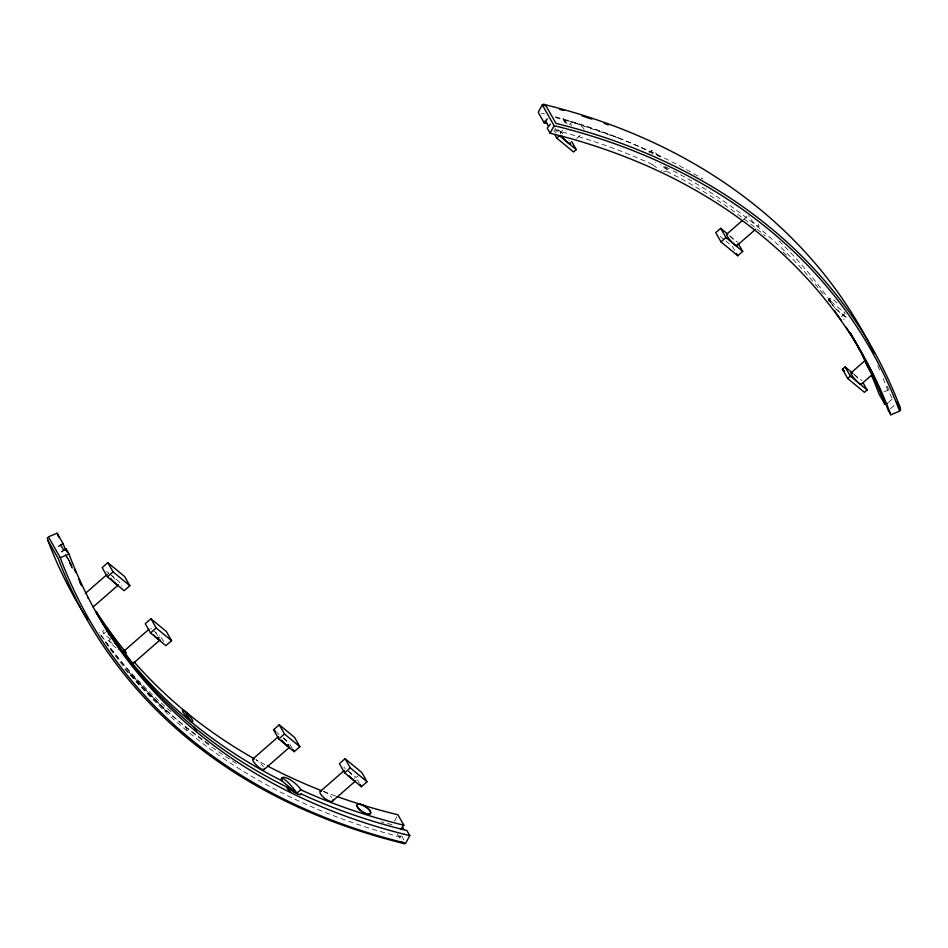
<?xml version="1.0" encoding="UTF-8"?>
<svg xmlns="http://www.w3.org/2000/svg" width="948" height="948" viewBox="0 0 948 948"><rect width="100%" height="100%" fill="white"/><g stroke="black" fill="none" stroke-linecap="round" stroke-linejoin="round"><path stroke-width="0.71" stroke-dasharray="4.74 3.56" d="M69.903 562.685L69.465 561.702L69.903 562.235M394.569 821.039L397.259 816.038M830.258 298.253L828.374 299.852L828.836 301.097M69.453 561.726L70.614 565.055M555.279 116.794L564.427 119.377A771.127 565.802 -29.6 0 1 662.427 157.937M560.315 132.341L562.531 130.409M569.191 124.579L571.419 122.648M576.633 138.42L582.984 132.862M110.418 639.201L103.735 633.691L105.453 632.186M651.975 154.121L652.283 153.849A12.431 2.275 48.8 0 1 652.864 150.957A12.431 2.275 48.8 0 1 660.851 158.02M115.988 647.851A12.431 2.275 48.8 0 1 108.7 640.599L110.181 639.308M554.272 129.888A771.127 565.802 -29.6 0 1 652.793 164.668L655.578 162.238M663.6 166.03L667.842 169.526L666.112 171.043A771.127 565.802 -29.6 0 1 765.226 235.898M743.362 219.628L747.771 215.753M829.986 302.163L830.863 301.405A12.431 2.275 48.8 0 1 837.771 303.798M835.389 308.704L846.422 317.082L843.637 319.523M841.279 316.916L845.024 313.646M358.06 775.855L356.164 777.514L343.863 767.347M888.466 402.45L892.447 398.966A796.13 584.146 -29.6 0 0 891.464 396.394M105.358 642.14A796.202 584.193 -29.6 0 0 188.237 731.927A796.13 584.146 -29.6 0 0 400.708 837.084L404.701 833.576M890.492 408.635L894.474 405.151M649.131 152.901L651.679 150.696M883.998 391.88L887.731 390.315L892.613 398.895M828.398 299.829L830.424 302.151M541.355 113.144L544.472 113.926M618.404 137.97L564.427 119.377L567.058 124.01M661.894 170.628L661.289 170.367M830.863 301.405L845.343 313.373M729.652 235.697L737.485 242.167M720.207 236.348L724.687 240.045M725.801 240.97L732.508 246.516L735.138 251.125M557.602 129.319L563.183 133.929M854.065 374.282L861.886 380.752M553.786 130.741L556.026 132.59M106.626 571.324L108.854 573.173M109.98 574.097L118.927 581.48L121.545 586.089M152.972 630.1L159.572 635.539M276.863 732.472L279.067 734.285M283.464 737.911L288.95 742.462M108.7 640.599L113.997 644.984M652.805 164.691L653.113 164.952A12.834 3.946 39.4 0 0 659.073 169.313M830.673 302.483L832.937 305.777M70.306 562.899L71.112 564.333M70.116 563.053L70.946 564.522M563.385 118.512L566.679 124.307M562.911 118.938L566.193 124.721M554.9 127.696L557.519 132.305M401.561 835.792L404.346 840.698M399.772 835.401L400.72 837.06M397.307 833.908L399.949 838.553M357.467 779.813L359.434 783.273M290.266 744.761L292.233 748.221M161.326 637.601L163.945 642.211M185.192 726.63L188.214 731.951M68.197 558.609L70.176 562.093M66.787 556.417L72.048 565.683M65.092 554.402L71.005 564.818M71.918 566.347L72.273 567.023M72.261 568.362L71.349 566.549M72.297 567.959L71.266 566.394M71.124 566.086L70.899 565.648A771.127 565.802 -29.6 0 1 66.716 556.571M71.005 565.364L69.299 561.844L69.536 562.685M66.656 556.417L69.856 563.42M108.119 573.516A7.679 1.41 48.8 0 1 108.89 573.528M111.983 575.898A7.679 1.41 48.8 0 1 117.173 582.06M150.59 628.477A7.679 1.398 48.8 0 1 151.585 629.081M155.223 632.435A7.679 1.398 48.8 0 1 157.724 635.409M283.393 738.03A7.679 1.398 48.8 0 1 287.848 743.137M348.734 771.471A7.679 1.398 48.9 0 1 354.647 778.521M236.396 763.555A796.13 584.146 -29.6 0 1 185.216 726.606A796.202 584.193 -29.6 0 1 99.185 632.197M392.034 824.618A782.645 574.251 -29.6 0 1 381.214 821.857M208.702 743.789A782.645 574.251 -29.6 0 1 124.579 668.719M170.996 711.628A780.157 572.426 -29.6 0 1 99.504 633.347M335.782 796.059A771.127 565.802 -29.6 0 1 323.766 791.544M264.883 764.598A771.127 565.802 -29.6 0 1 255.924 759.692A7.762 2.086 42.9 0 1 263.343 766.719M323.422 791.355A7.987 2.737 37.2 0 1 331.776 797.588M103.735 633.691A12.431 2.275 48.8 0 1 104.185 630.728M887.257 386.239A796.13 584.146 -29.6 0 1 888.857 390.043M555.658 117.623A796.202 584.193 -29.6 0 1 702.966 179.125M854.456 374.733A7.679 1.398 48.8 0 1 859.386 380.278M758.21 223.977A7.667 1.458 48.4 0 1 755.746 224.593A7.667 1.458 48.4 0 1 748.707 215.658M730.055 236.147A7.679 1.398 48.8 0 1 734.984 241.704M584.11 129.295A7.383 2.797 34.2 0 0 581.539 126.38A8.366 3.259 33.6 0 0 571.206 122.873L570.803 123.678A7.288 2.832 33.2 0 0 571.608 125.788M560.612 134.071A7.679 1.398 48.8 0 1 564.546 135.315M568.883 140.47A7.679 1.398 48.8 0 1 569.227 140.968M877.682 365.703A780.157 572.426 -29.6 0 1 880.479 372.102M883.18 378.56A780.157 572.426 -29.6 0 1 887.755 390.303M779.019 240.911A771.127 565.802 -29.6 0 1 834.915 308.041M783.048 251.919A771.127 565.802 -29.6 0 1 788.831 257.501M667.842 169.526A12.431 2.275 48.8 0 1 660.768 164.632M665.994 171.114A12.762 3.792 39.3 0 1 663.576 171.138M665.496 166.919A771.127 565.802 -29.6 0 1 669.359 168.874M673.187 170.865A771.127 565.802 -29.6 0 1 823.101 293.975M846.422 317.082A12.431 2.275 48.8 0 1 835.816 308.325M166.564 711.664L129.07 672.393L166.564 711.664"/><path stroke-width="1.42" d="M865.808 362.598L865.003 360.596L872.196 374.685L871.769 374.152M356.91 805.302L357.017 805.03A8.354 3.176 33.8 0 1 367.575 808.312L368.654 809.284A7.288 2.832 33.2 0 1 370.68 812.851L370.324 813.692A8.366 3.259 33.6 0 1 359.932 810.161A7.383 2.797 34.2 0 1 356.898 805.29M545.74 105.714A780.157 572.426 -29.6 0 0 542.256 104.861L538.227 112.362L544.152 122.79L547.28 123.56M544.152 122.79L547.316 118.867M550.338 124.188L547.174 128.11L550.077 133.218A771.127 565.802 -29.6 0 1 890.859 414.809L899.581 411.159A780.157 572.426 -29.6 0 0 554.118 125.681M550.077 133.218L554.106 125.705L542.268 104.849M400.684 829.133L403.848 825.21L397.923 814.782A771.127 565.802 -29.6 0 1 337.132 796.545M300.196 794.886L301.251 793.962A771.127 565.79 -29.6 0 0 406.87 830.519L409.773 835.638L405.732 843.151A780.157 572.426 -29.6 0 1 60.245 557.697L48.419 536.841L57.141 533.191L63.066 543.619L65.59 550.184M58.539 546.415L63.066 543.619M61.561 551.736L66.087 548.939L68.991 554.047A771.127 565.802 -29.6 0 0 409.773 835.638M556.784 138.124L559.486 135.765L576.254 149.63L573.564 151.988L556.784 138.124L554.829 134.663M107.823 562.662L102.147 567.627L107.385 576.846L124.164 590.699L129.84 585.734L124.603 576.514L107.823 562.662L113.061 571.869L129.84 585.734M85.356 593.448L107.148 574.381M107.385 576.846L113.061 571.869M93.117 606.993L118.204 585.058M106.674 631.119L107.657 630.266A771.127 565.79 -29.6 0 1 96.044 612.005M111.449 638.205L112.077 637.649A771.127 565.79 -29.6 0 1 96.317 612.669M150.957 618.771L145.281 623.737L150.519 632.956L165.9 645.671L171.576 640.706L166.338 631.486L150.957 618.771L156.195 627.991L171.576 640.706M294.046 792.09A12.762 3.958 40.3 0 1 288.322 787.835L287.991 787.646A771.127 565.79 -29.6 0 1 119.958 648.799L119.294 649.368A12.431 2.275 48.8 0 1 119.045 649.451M124.354 650.79L148.836 629.365M150.519 632.956L156.195 627.991M157.238 638.514L158.624 637.305L159.146 637.743L157.771 638.952M133.147 663.446L159.963 640.007M727.412 233.848L720.705 228.302L715.74 232.651L720.978 241.882L737.757 255.735L742.722 251.386L738.136 243.316M726.796 234.109L742.248 220.588M720.978 241.882L725.955 237.533L720.705 228.302M736.762 245.745L755.532 229.333M273.569 729.747L279.245 724.782L294.638 737.485L299.864 746.704L294.188 751.669L278.807 738.966L273.569 729.747L275.773 731.56M252.879 758.981L278.582 736.489M278.807 738.966L284.483 734.001L279.245 724.782M286.936 745.685L288.322 744.476L288.844 744.915L287.469 746.112M264.006 769.598L289.661 747.166A7.679 1.398 48.8 0 1 281.757 740.056M290.799 792.018A12.431 2.275 48.8 0 1 287.28 788.167L287.967 787.634M296.795 793.203A12.431 2.275 48.8 0 0 285.561 780.192A12.431 2.275 48.8 0 0 282.314 781.247L296.795 793.203L300.706 789.779A771.127 565.79 -29.6 0 0 403.848 825.21M345.072 758.684L339.396 763.65L344.622 772.869L361.401 786.733L367.077 781.768L361.84 772.549L345.072 758.684L350.31 767.904L367.077 781.768M320.4 791.367L344.373 770.392M344.622 772.869L350.31 767.904M332.511 801.107L355.429 781.069M863.201 383.051L867.136 389.972L864.434 392.33L847.666 378.477L842.428 369.246L845.118 366.888L852.951 373.358M851.185 372.694L864.991 360.631M847.666 378.477L850.356 376.119L845.118 366.888M861.151 384.331L872.207 374.65M60.269 557.685L68.991 554.047M871.437 375.124A771.127 565.802 -29.6 0 1 879.009 393.953L884.934 404.381L887.47 403.327M297.518 793.843L294.081 792.196M725.955 237.533L742.722 251.386M842.428 369.246L844.656 371.095M850.356 376.119L867.136 389.972M284.483 734.001L299.864 746.704M114.874 642.886L118.216 645.647A12.431 2.275 48.8 0 0 108.333 633.809M287.28 788.167L289.401 789.909M841.35 320.365L839.644 318.054M839.418 317.734L838.98 317.106M871.591 373.856L870.833 372.552M896.962 402.059L897.614 403.22M898.277 404.381L900.256 407.865A782.645 574.251 -29.6 0 0 555.966 123.382L545.408 104.801A782.645 574.251 -29.6 0 1 874.127 353.154M890.859 414.809L887.956 409.702A771.127 565.802 -29.6 0 0 846.054 327.096M736.442 253.436L737.757 255.735M571.668 141.548L576.254 149.63M545.325 120.609L548.347 125.93M402.675 827.391L403.884 829.512M401.928 842.037L402.592 843.199A782.645 574.251 -29.6 0 1 58.302 558.716L47.744 540.135A782.645 574.251 -29.6 0 0 87.808 619.755M360.086 784.423L361.401 786.733M292.885 749.37L294.188 751.669M185.038 711.403L190.868 721.665M193.89 726.986L196.793 732.093M60.53 544.673L63.552 549.994M87.572 597.323L87.915 597.951M870.537 372.019L869.909 370.822M869.565 370.182L868.866 368.831M868.51 368.132L867.823 366.757M867.657 366.426L866.934 364.968M866.721 364.506L865.986 362.966M58.646 537.137L57.141 533.191M118.109 585.082A7.679 1.41 48.8 0 1 110.762 578.481M159.821 640.054A7.679 1.398 48.8 0 1 153.422 634.603M355.583 780.571A7.679 1.398 48.9 0 1 348.935 775.654M321.123 790.514A771.127 565.802 -29.6 0 1 267.478 765.972M253.4 758.27A771.127 565.802 -29.6 0 1 134.059 661.846M125.266 651.466A771.127 565.802 -29.6 0 1 96.139 611.306M282.504 781.081A771.127 565.79 -29.6 0 1 118.417 645.493M81.552 585.757A771.127 565.79 -29.6 0 1 79.987 582.629M81.078 584.004A771.127 565.79 -29.6 0 1 78.909 579.441M75.769 572.545A771.127 565.79 -29.6 0 1 74.228 569.061M67.462 552.542A771.127 565.79 -29.6 0 1 66.099 548.951M282.243 780.939A12.715 4.041 39.1 0 1 287.967 778.569A12.715 4.041 39.1 0 1 301.014 789.921M47.945 539.981A2.536 2.536 37.3 0 1 47.601 537.563M404.618 843.827A2.536 2.287 51.1 0 1 402.758 843.033M183.106 712.173A7.667 1.446 49 0 1 185.097 711.379A7.667 1.446 49 0 1 192.089 719.579A7.667 1.446 49 0 1 190.24 720.551M190.157 720.409A7.667 1.28 49.5 0 1 183.414 712.422M106.792 629.034A12.715 0.758 56.7 0 1 110.454 632.802A12.715 0.758 56.7 0 1 119.567 647.105M332.973 799.792A7.987 2.737 37.2 0 1 324.607 798.228A7.987 2.737 37.2 0 1 321.573 790.916M264.208 768.39A7.762 2.086 42.9 0 1 256.683 765.451A7.762 2.086 42.9 0 1 254.431 758.993M133.206 662.936A7.762 0.723 54.6 0 1 130.196 660.235A7.762 0.723 54.6 0 1 124.65 651.999A7.762 0.723 54.6 0 1 126.368 652.769M301.144 794.057A12.834 4.112 40.5 0 1 297.565 793.903M119.934 648.811A12.762 0.77 58 0 1 118.429 647.235M115.846 643.574A12.762 0.77 58 0 1 112.362 638.182M570.163 142.627A7.679 1.398 48.8 0 1 568.077 142.864A7.679 1.398 48.8 0 1 561.702 135.86M736.88 245.034A7.679 1.398 48.8 0 1 730.434 240.519A7.679 1.398 48.8 0 1 727.732 234.357M861.282 383.62A7.679 1.398 48.8 0 1 854.586 378.821A7.679 1.398 48.8 0 1 852.465 373.133M850.415 333.044A771.127 565.802 -29.6 0 1 867.337 365.916M850.06 332.855A771.127 565.802 -29.6 0 1 884.934 404.381M543.382 104.173A2.536 2.287 51.1 0 1 545.242 104.967M900.055 408.019A2.536 2.536 37.3 0 1 900.399 410.437M559.545 109.328A780.157 572.426 -29.6 0 1 563.823 110.513M582.155 115.976A780.157 572.426 -29.6 0 1 591.872 119.128M604.231 123.418A780.157 572.426 -29.6 0 1 608.308 124.899M838.707 316.857A12.762 0.616 56.9 0 1 834.418 310.506M359.043 808.845A7.916 2.998 34.1 0 0 370.419 813.621A7.916 2.998 34.1 0 0 362.337 804.805A7.916 2.998 34.1 0 0 359.043 808.845"/></g></svg>
